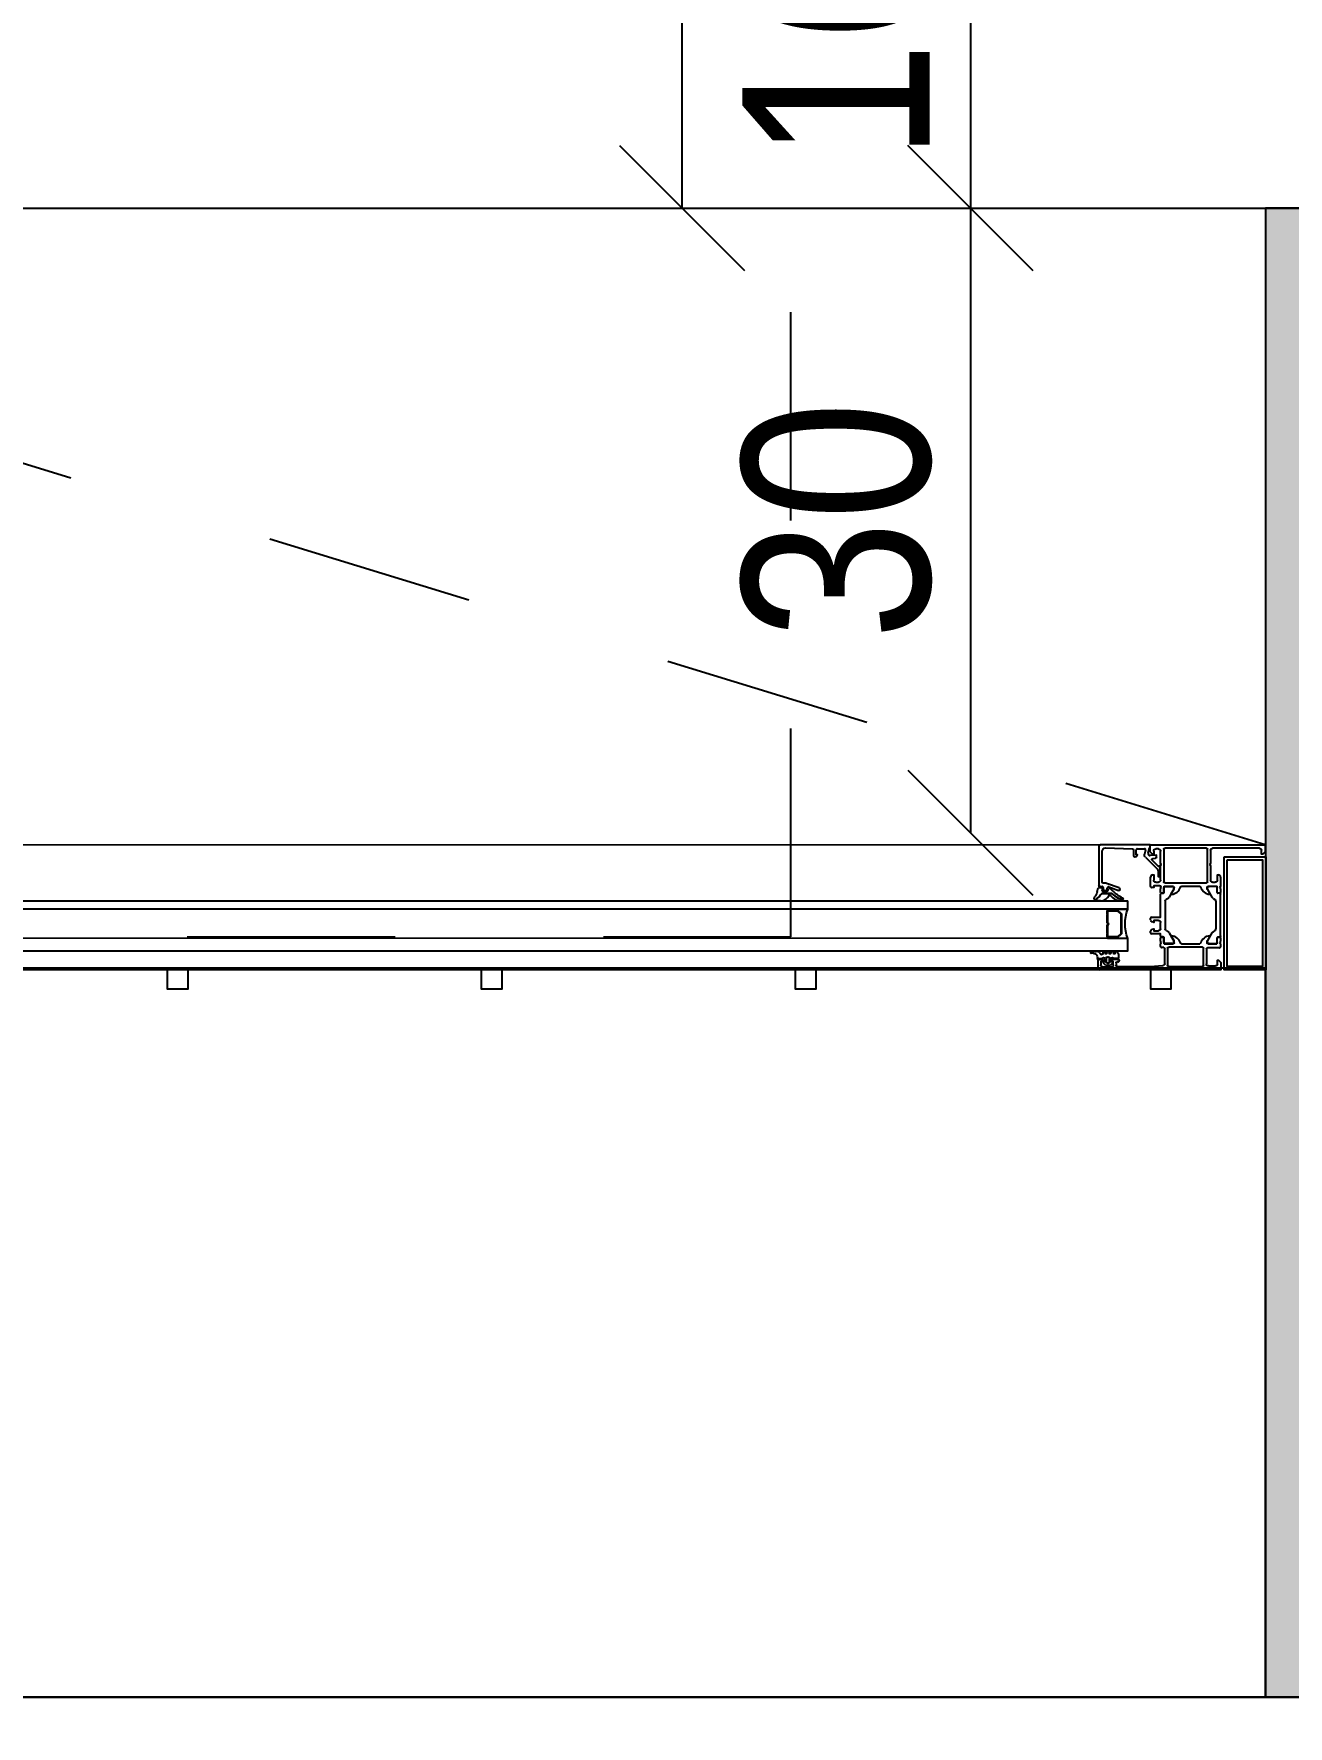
# Model space of a CAD drawing. Header units: metres. Extents: x 493 to 630, y -132 to -15.
# Drawn here: x 546.737 to 547.339, y -92.809 to -91.996 of the extents above; entities that cross this region are included whole.
import ezdxf

# ---------------------------------------------------------------- set-up
doc = ezdxf.new("R2010")
doc.units = ezdxf.units.M
doc.header["$MEASUREMENT"] = 0
doc.header["$PDMODE"] = 3
doc.linetypes.add('HIDDEN2', pattern=[0.1875, 0.125, -0.0625])
for name, color, linetype in [('a_caramida', 2, 'Continuous'), ('a_cote_50', 9, 'Continuous'), ('a_gipscarton', 41, 'Continuous'), ('a_pereti_hasuri', 253, 'Continuous'), ('a_punctat', 40, 'HIDDEN2'), ('a_sticla', 4, 'Continuous'), ('a_tamplarie_ferestre', 6, 'Continuous'), ('a_vederi', 74, 'Continuous'), ('a_vederi subtiri', 124, 'Continuous')]:
    doc.layers.add(name, color=color, linetype=linetype)
doc.layers.add('a_suprafete', color=7, linetype='Continuous', plot=False)
doc.styles.get("Standard").update_dxf_attribs({"font": 'ARIALN.TTF'})
doc.dimstyles.new('50 cote', dxfattribs={"dimtxt": 0.09, "dimasz": 0.06, "dimexe": 0, "dimexo": 0, "dimgap": 0.018, "dimtad": 1, "dimdec": 1, "dimlfac": 100, "dimrnd": 0.5, "dimdsep": 46, "dimtxsty": 'Standard', "dimblk": 'OBLIQUE', "dimcen": 0.00045, "dimclrd": 256, "dimclrt": 4, "dimadec": 1, "dimazin": 0, "dimtfac": 1, "dimtdec": 1, "dimtix": 1, "dimtofl": 0, "dimtmove": 0, "dimatfit": 3, "dimldrblk": 'OBLIQUE', "dimfxl": 0, "dimtolj": 1, "dimtzin": 0, "dimarcsym": 0})

# ---------------------------------------------------------------- blocks, each defined once
blk = doc.blocks.new('_Oblique')
at = {"color": 0, "linetype": 'ByBlock', "lineweight": -2}
blk.add_line((-0.5, -0.5), (0.5, 0.5), dxfattribs=at)
blk = doc.blocks.new('*D233')
at = {"layer": 'a_cote_50', "lineweight": -2, "ltscale": 0.3}
blk.add_line((547.54832, -91.46029), (547.32832, -91.46029), dxfattribs=at)
at = {"layer": 'Defpoints', "color": 0, "ltscale": 0.3}
for p in [(547.32832, -91.46029), (547.54832, -91.91943), (547.32832, -92.07943)]:
    blk.add_point(p, dxfattribs=at)
at = {"layer": 'a_cote_50', "lineweight": -2, "ltscale": 0.3, "xscale": 0.06, "yscale": 0.06, "zscale": 0.06, "rotation": 180}
blk.add_blockref('_Oblique', (547.32832, -91.46029), dxfattribs=at)
at = {"layer": 'a_cote_50', "lineweight": -2, "ltscale": 0.3, "xscale": 0.06, "yscale": 0.06, "zscale": 0.06}
blk.add_blockref('_Oblique', (547.54832, -91.46029), dxfattribs=at)
at = {"layer": 'a_cote_50', "color": 4, "ltscale": 0.3, "insert": (547.43832, -91.3971), "char_height": 0.09, "attachment_point": 5}
blk.add_mtext('\\A1;22', dxfattribs=at)
blk = doc.blocks.new('*D234')
at = {"layer": 'a_cote_50', "lineweight": -2, "ltscale": 0.3}
blk.add_line((547.32832, -91.46029), (545.37832, -91.46029), dxfattribs=at)
at = {"layer": 'Defpoints', "color": 0, "ltscale": 0.3}
for p in [(545.37832, -91.46029), (545.37832, -92.07943), (547.32832, -92.07943)]:
    blk.add_point(p, dxfattribs=at)
at = {"layer": 'a_cote_50', "lineweight": -2, "ltscale": 0.3, "xscale": 0.06, "yscale": 0.06, "zscale": 0.06, "rotation": 180}
blk.add_blockref('_Oblique', (545.37832, -91.46029), dxfattribs=at)
at = {"layer": 'a_cote_50', "lineweight": -2, "ltscale": 0.3, "xscale": 0.06, "yscale": 0.06, "zscale": 0.06}
blk.add_blockref('_Oblique', (547.32832, -91.46029), dxfattribs=at)
at = {"layer": 'a_cote_50', "color": 4, "ltscale": 0.3, "char_height": 0.09, "attachment_point": 5}
for s, insert in [('\\A1;195', (546.35332, -91.39633)), ('\\A1;74', (546.35332, -91.52329))]:
    blk.add_mtext(s, dxfattribs=dict(at, insert=insert))
blk = doc.blocks.new('*D242')
at = {"layer": 'a_cote_50', "lineweight": -2, "ltscale": 0.3}
blk.add_line((547.18656, -91.91943), (547.18656, -92.07943), dxfattribs=at)
at = {"layer": 'Defpoints', "color": 0, "ltscale": 0.3}
for p in [(547.50732, -91.91943), (547.18656, -92.07943), (547.50732, -92.07943)]:
    blk.add_point(p, dxfattribs=at)
at = {"layer": 'a_cote_50', "lineweight": -2, "ltscale": 0.3, "xscale": 0.06, "yscale": 0.06, "zscale": 0.06}
for p, rotation in [((547.18656, -91.91943), 90), ((547.18656, -92.07943), 270)]:
    blk.add_blockref('_Oblique', p, dxfattribs=dict(at, rotation=rotation))
at = {"layer": 'a_cote_50', "color": 4, "ltscale": 0.3, "insert": (547.12261, -91.99943), "char_height": 0.09, "attachment_point": 5, "rotation": 90}
blk.add_mtext('\\A1;16', dxfattribs=at)
blk = doc.blocks.new('*D243')
at = {"layer": 'a_cote_50', "lineweight": -2, "ltscale": 0.3}
blk.add_line((547.18656, -92.07943), (547.18656, -92.37943), dxfattribs=at)
at = {"layer": 'Defpoints', "color": 0, "ltscale": 0.3}
for p in [(547.50732, -92.07943), (547.17889, -92.37943), (547.18656, -92.37943)]:
    blk.add_point(p, dxfattribs=at)
at = {"layer": 'a_cote_50', "lineweight": -2, "ltscale": 0.3, "xscale": 0.06, "yscale": 0.06, "zscale": 0.06}
for p, rotation in [((547.18656, -92.07943), 90), ((547.18656, -92.37943), 270)]:
    blk.add_blockref('_Oblique', p, dxfattribs=dict(at, rotation=rotation))
at = {"layer": 'a_cote_50', "color": 4, "ltscale": 0.3, "insert": (547.12261, -92.22943), "char_height": 0.09, "attachment_point": 5, "rotation": 90}
blk.add_mtext('\\A1;30', dxfattribs=at)
blk = doc.blocks.new('*D260')
at = {"layer": 'a_cote_50', "lineweight": -2, "ltscale": 0.3}
blk.add_line((547.04801, -87.11943), (547.04801, -92.07943), dxfattribs=at)
at = {"layer": 'Defpoints', "color": 0, "ltscale": 0.3}
for p in [(547.77332, -87.11943), (547.04801, -92.07943), (547.77332, -92.07943)]:
    blk.add_point(p, dxfattribs=at)
at = {"layer": 'a_cote_50', "lineweight": -2, "ltscale": 0.3, "xscale": 0.06, "yscale": 0.06, "zscale": 0.06}
for p, rotation in [((547.04801, -87.11943), 90), ((547.04801, -92.07943), 270)]:
    blk.add_blockref('_Oblique', p, dxfattribs=dict(at, rotation=rotation))
at = {"layer": 'a_cote_50', "color": 4, "ltscale": 0.3, "insert": (546.98406, -89.59943), "char_height": 0.09, "attachment_point": 5, "rotation": 90}
blk.add_mtext('\\A1;496', dxfattribs=at)
blk = doc.blocks.new('__4FAFA3F2_FC5C_44BB_A64D_ECB77A95FE74_')
at = {"layer": 'a_vederi subtiri'}
for p, q in [((-125.45, 67), (-125.45, 71)), ((-125.45, 61.5), (-125.45, 67)), ((-125.01, 71), (-125.01, 67)), ((-125.01, 66.81), (-125.01, 70.75)), ((-125.01, 67), (-125.01, 66.81)), ((-124.82, 66.28), (-123.45, 64.72)), ((-123.45, 64.72), (-124.82, 66.28)), ((-124.7, 66.81), (-124.7, 70.75)), ((-123.23, 64.97), (-124.6, 66.53)), ((-124.36, 71.5), (-123.26, 71.5)), ((-124.36, 71.14), (-119.03, 71.14)), ((-123.26, 71.5), (-123.04, 71.25)), ((-123.04, 71.25), (-122.83, 71.5)), ((-122.83, 71.5), (-118.89, 71.5)), ((-118.01, 71.5), (-114.08, 71.5)), ((-117.87, 71.14), (-112.54, 71.14)), ((-114.08, 71.5), (-113.86, 71.25)), ((-113.86, 71.25), (-113.64, 71.5)), ((-112.3, 66.53), (-113.67, 64.97)), ((-113.64, 71.5), (-112.54, 71.5)), ((-113.45, 64.72), (-112.08, 66.28)), ((-112.08, 66.28), (-113.45, 64.72)), ((-112.2, 70.75), (-112.2, 66.81)), ((-111.89, 67), (-111.89, 71)), ((-111.89, 70.75), (-111.89, 66.81)), ((-111.89, 66.81), (-111.89, 67)), ((-111.45, 71), (-111.45, 67)), ((-111.45, 67), (-111.45, 61.5)), ((-113.91, 64.86), (-122.99, 64.86)), ((-122.99, 64.5), (-113.91, 64.5)), ((-113.91, 64.5), (-122.99, 64.5))]:
    blk.add_line(p, q, dxfattribs=at)
at = {"layer": 'a_vederi subtiri', "extrusion": (2e-16, 2e-16, -1)}
for centre, radius, start, end in [((125.23, 71.03), 0.221, 352.37185, 187.62815), ((125.23, 66.97), 0.221, 172.37185, 7.62815), ((125.23, 66.97), 0.221, 172.37185, 7.62815), ((124.31, 70.79), 0.708, 356.44057, 85.93128), ((124.2, 66.8), 0.808, 319.63799, 0.51725), ((124.2, 66.8), 0.808, 319.63799, 0.51725), ((124.33, 70.77), 0.368, 356.44057, 85.93128), ((124.28, 66.81), 0.42, 319.63799, 0.51725), ((118.45, 71.68), 0.787, 223.03501, 316.96499), ((118.45, 71.76), 0.512, 210.75551, 329.24449), ((112.59, 70.79), 0.708, 94.06872, 183.55943), ((112.57, 70.77), 0.368, 94.06872, 183.55943), ((112.62, 66.81), 0.42, 179.48275, 220.36201), ((112.7, 66.8), 0.808, 179.48275, 220.36201), ((112.7, 66.8), 0.808, 179.48275, 220.36201), ((111.67, 71.03), 0.221, 352.37185, 187.62815), ((111.67, 66.97), 0.221, 172.37185, 7.62815), ((111.67, 66.97), 0.221, 172.37185, 7.62815), ((118.45, 44.3), 18.57, 67.85274, 112.14726), ((122.98, 65.12), 0.618, 270.77303, 319.8915), ((122.98, 65.12), 0.618, 270.77303, 319.8915), ((122.99, 65.18), 0.321, 270.77303, 319.8915), ((113.91, 65.18), 0.321, 220.1085, 269.22697), ((113.92, 65.12), 0.618, 220.1085, 269.22697), ((113.92, 65.12), 0.618, 220.1085, 269.22697)]:
    blk.add_arc(centre, radius, start, end, dxfattribs=at)
blk = doc.blocks.new('fvsdv')
at = {"layer": 'a_tamplarie_ferestre', "extrusion": (0, -1.5e-15, -1)}
blk.add_line((616.66148, -334.52871), (616.63741, -334.52871), dxfattribs=at)
at = {"layer": 'a_tamplarie_ferestre', "extrusion": (-2e-16, -2.00063e-16, -1)}
for points in [[(-616.63648, -334.46921), (-616.63648, -334.47321)], [(-616.69378, -334.47151), (-616.69378, -334.47321), (-616.69438, -334.47321), (-616.69548, -334.47211), (-616.69548, -334.46871), (-616.63698, -334.46871)], [(-616.63878, -334.47321), (-616.63878, -334.47271), (-616.63778, -334.47271), (-616.63778, -334.47101)], [(-616.63878, -334.47001), (-616.64278, -334.47001)], [(-616.64378, -334.47101), (-616.64378, -334.47271), (-616.64278, -334.47271), (-616.64278, -334.47321)], [(-616.64508, -334.47201), (-616.64508, -334.47081)], [(-616.64558, -334.47031), (-616.66148, -334.47031), (-616.66754, -334.47066)], [(-616.64608, -334.47251), (-616.64558, -334.47251)], [(-616.66848, -334.47166), (-616.66848, -334.47881)], [(-616.66988, -334.47901), (-616.66988, -334.47081)], [(-616.67038, -334.47031), (-616.68658, -334.47031)], [(-616.68708, -334.47081), (-616.68708, -334.47901)], [(-616.68848, -334.47871), (-616.68848, -334.47151)], [(-616.68948, -334.47051), (-616.69278, -334.47051)], [(-616.63698, -334.47371), (-616.63828, -334.47371)], [(-616.64328, -334.47371), (-616.64608, -334.47371)], [(-616.64658, -334.47321), (-616.64658, -334.47301)], [(-616.66648, -334.47981), (-616.66648, -334.48121)], [(-616.66798, -334.47931), (-616.66698, -334.47931)], [(-616.68658, -334.47951), (-616.67038, -334.47951)], [(-616.69478, -334.47921), (-616.68898, -334.47921)], [(-616.69528, -334.48121), (-616.69528, -334.47971)], [(-616.66168, -334.48641), (-616.66168, -334.48724)], [(-616.66648, -334.48492), (-616.66648, -334.48591), (-616.66218, -334.48591)], [(-616.66242, -334.48821), (-616.66318, -334.48841), (-616.66318, -334.48741), (-616.66548, -334.48741)], [(-616.66648, -334.48221), (-616.66648, -334.48409)], [(-616.66648, -334.48841), (-616.66648, -334.49141)], [(-616.66668, -334.48149), (-616.66668, -334.48194)], [(-616.66678, -334.48439), (-616.66776, -334.48439)], [(-616.66779, -334.48442), (-616.66698, -334.48442)], [(-616.66806, -334.48409), (-616.66806, -334.48133)], [(-616.66809, -334.48172), (-616.66809, -334.48412)], [(-616.66818, -334.48121), (-616.67248, -334.48121)], [(-616.67207, -334.48122), (-616.66859, -334.48122)], [(-616.66868, -334.5016), (-616.66868, -334.48833)], [(-616.66919, -334.48746), (-616.67008, -334.48696)], [(-616.67067, -334.48639), (-616.67277, -334.48275)], [(-616.67298, -334.48171), (-616.67298, -334.48241), (-616.6716, -334.48481)], [(-616.67648, -334.48121), (-616.68528, -334.48121)], [(-616.69016, -334.48481), (-616.68878, -334.48241), (-616.68878, -334.48171)], [(-616.69109, -334.48638), (-616.689, -334.48275)], [(-616.68928, -334.48121), (-616.69358, -334.48121)], [(-616.6897, -334.48122), (-616.69317, -334.48122)], [(-616.69258, -334.48746), (-616.69169, -334.48696)], [(-616.69308, -334.5016), (-616.69308, -334.48833)], [(-616.69367, -334.48172), (-616.69367, -334.48412)], [(-616.6937, -334.48133), (-616.6937, -334.48409)], [(-616.69397, -334.48442), (-616.69478, -334.48442)], [(-616.694, -334.48439), (-616.69498, -334.48439)], [(-616.69508, -334.48194), (-616.69508, -334.48149)], [(-616.69528, -334.48409), (-616.69528, -334.48221)], [(-616.69528, -334.48492), (-616.69528, -334.505)], [(-616.66168, -334.49258), (-616.66168, -334.49341)], [(-616.66218, -334.49391), (-616.66648, -334.49391), (-616.66648, -334.505)], [(-616.66548, -334.49241), (-616.66318, -334.49241), (-616.66318, -334.49141), (-616.66242, -334.49162)], [(-616.67008, -334.50297), (-616.66919, -334.50247)], [(-616.67277, -334.50717), (-616.67067, -334.50354)], [(-616.67159, -334.50511), (-616.67298, -334.50751), (-616.67298, -334.50821)], [(-616.67175, -334.50492), (-616.67171, -334.50491)], [(-616.68878, -334.50821), (-616.68878, -334.50751), (-616.69016, -334.50512)], [(-616.689, -334.50717), (-616.69109, -334.50354)], [(-616.69169, -334.50297), (-616.69258, -334.50246)], [(-616.66168, -334.50871), (-616.66168, -334.51321)], [(-616.66618, -334.50901), (-616.66318, -334.50901), (-616.66318, -334.50821), (-616.66218, -334.50821)], [(-616.66268, -334.51421), (-616.66318, -334.51421), (-616.66318, -334.51171)], [(-616.66418, -334.51071), (-616.66548, -334.51071)], [(-616.66648, -334.50583), (-616.66648, -334.50771)], [(-616.66648, -334.51171), (-616.66648, -334.51871)], [(-616.66668, -334.50799), (-616.66668, -334.50844)], [(-616.66776, -334.50553), (-616.66678, -334.50553)], [(-616.66698, -334.5055), (-616.66779, -334.5055)], [(-616.66798, -334.52661), (-616.66798, -334.51091)], [(-616.66806, -334.50859), (-616.66806, -334.50583)], [(-616.66809, -334.5058), (-616.66809, -334.5082)], [(-616.67248, -334.50871), (-616.66818, -334.50871)], [(-616.66848, -334.51041), (-616.68848, -334.51041)], [(-616.66859, -334.5087), (-616.67207, -334.5087)], [(-616.68526, -334.50871), (-616.67652, -334.50871)], [(-616.68898, -334.51091), (-616.68898, -334.52661)], [(-616.69358, -334.50871), (-616.68928, -334.50871)], [(-616.69316, -334.5087), (-616.6897, -334.5087)], [(-616.69048, -334.51871), (-616.69048, -334.51171)], [(-616.69148, -334.51071), (-616.69278, -334.51071)], [(-616.69367, -334.5058), (-616.69367, -334.5082)], [(-616.6937, -334.50583), (-616.6937, -334.50859)], [(-616.69378, -334.51171), (-616.69378, -334.51421), (-616.69428, -334.51421)], [(-616.69478, -334.5055), (-616.69397, -334.5055)], [(-616.69498, -334.50553), (-616.694, -334.50553)], [(-616.69508, -334.50844), (-616.69508, -334.50799)], [(-616.69528, -334.50771), (-616.69528, -334.50583)], [(-616.69528, -334.51321), (-616.69528, -334.50871)], [(-616.66648, -334.51971), (-616.66648, -334.52571)], [(-616.69048, -334.52601), (-616.69048, -334.51971)], [(-616.66318, -334.52571), (-616.66318, -334.52421), (-616.66258, -334.52421), (-616.66148, -334.52531), (-616.66148, -334.52871), (-616.71664, -334.52872), (-616.71664, -334.52532), (-616.71554, -334.52422), (-616.71494, -334.52422), (-616.71494, -334.52602)], [(-616.66548, -334.52671), (-616.66418, -334.52671)], [(-616.68848, -334.52711), (-616.66848, -334.52711)], [(-616.71394, -334.52702), (-616.69148, -334.52701)]]:
    blk.add_lwpolyline(points, dxfattribs=at)
at = {"layer": 'a_tamplarie_ferestre'}
for points in [[(616.69698, -334.52293), (616.71698, -334.52293), (616.71698, -334.46872), (616.69698, -334.46872)], [(616.69848, -334.52143), (616.71548, -334.52143), (616.71548, -334.47022), (616.69848, -334.47022)]]:
    blk.add_lwpolyline(points, close=True, dxfattribs=at)
at = {"layer": 'a_tamplarie_ferestre', "extrusion": (0, -1.5e-15, -1)}
for points in [[(-616.63691, -334.52825), (-616.63691, -334.50921)], [(-616.63741, -334.50871), (-616.63841, -334.50871)], [(-616.63891, -334.50821), (-616.63891, -334.50721)], [(-616.63941, -334.50671), (-616.64041, -334.50671)], [(-616.64658, -334.508), (-616.64059, -334.51018)], [(-616.64091, -334.50721), (-616.64091, -334.50797)], [(-616.64158, -334.50844), (-616.64624, -334.50674)], [(-616.64691, -334.50721), (-616.64691, -334.50753)], [(-616.6659, -334.51352), (-616.6659, -334.51464)], [(-616.6663, -334.51535), (-616.6663, -334.51864)], [(-616.65503, -334.52322), (-616.6554, -334.52385), (-616.6548, -334.52385), (-616.6548, -334.52625)], [(-616.6553, -334.52675), (-616.65882, -334.52675)], [(-616.65931, -334.52612), (-616.65879, -334.52418)], [(-616.66049, -334.52476), (-616.6612, -334.52738)], [(-616.66439, -334.52376), (-616.66154, -334.52351)], [(-616.6645, -334.52272), (-616.6645, -334.52366)]]:
    blk.add_lwpolyline(points, dxfattribs=at)
for points in [[(-616.64042, -334.51021), (-616.63891, -334.51021, -0.414205), (-616.63841, -334.51071), (-616.63841, -334.52568, -0.426752), (-616.63998, -334.52718), (-616.65302, -334.52677, -0.401735), (-616.6535, -334.52627), (-616.6535, -334.52344)], [(-616.65918, -334.52273), (-616.66481, -334.5171, -0.198912), (-616.6654, -334.51568), (-616.6654, -334.51352)], [(-616.66612, -334.51871), (-616.66578, -334.51832, -0.49304), (-616.66546, -334.51828), (-616.66247, -334.52127, -0.637079), (-616.66278, -334.52212), (-616.66404, -334.52222)]]:
    blk.add_lwpolyline(points, format="xyb", dxfattribs=at)
at = {"layer": 'a_tamplarie_ferestre', "extrusion": (-2e-16, -2.00063e-16, -1)}
for centre, radius, start, end in [((-616.63698, -334.46921), 0.0005, 359.99958, 90.00042), ((-616.64608, -334.47301), 0.0005, 89.99852, 180.00148), ((-616.63698, -334.47321), 0.0005, 269.99958, 0.00042), ((-616.63828, -334.47321), 0.0005, 179.99418, 270.00232), ((-616.64328, -334.47321), 0.0005, 270.00558, 359.99442), ((-616.64608, -334.47321), 0.0005, 179.99842, 270.00158), ((-616.66698, -334.47981), 0.0005, 0, 90), ((-616.69478, -334.47971), 0.0005, 89.99842, 180.00158), ((-616.66218, -334.48641), 0.0005, 0.0034, 89.99747), ((-616.66268, -334.48724), 0.001, 285.0628, 359.95479), ((-616.66678, -334.48409), 0.0003, 270, 0), ((-616.66698, -334.48492), 0.0005, 0.00248, 90.00248), ((-616.66776, -334.48409), 0.0003, 180, 270), ((-616.66859, -334.48172), 0.0005, 0.00218, 90.00278), ((-616.66937, -334.48564), 0.0015, 210.00248, 242.00823), ((-616.67172, -334.48487), 0.000138, 264.37742, 30), ((-616.67124, -334.48004), 0.005, 197.747, 264.37742), ((-616.67193, -334.48221), 0.001, 98.18409, 212.7295), ((-616.69052, -334.48004), 0.005, 275.62258, 342.253), ((-616.69004, -334.48487), 0.000138, 150, 275.62258), ((-616.69208, -334.48833), 0.001, 119.99988, 179.99995), ((-616.69397, -334.48412), 0.0003, 270, 0), ((-616.694, -334.48409), 0.0003, 270, 0), ((-616.69498, -334.48409), 0.0003, 180, 270), ((-616.66268, -334.49258), 0.001, 0.03518, 74.94894), ((-616.66218, -334.49341), 0.0005, 270.00168, 359.99744), ((-616.66698, -334.505), 0.0005, 270.00248, 0.00248), ((-616.66937, -334.50429), 0.0015, 117.99673, 150.00248), ((-616.67172, -334.50505), 0.000139, 335.93973, 86.61317), ((-616.67135, -334.50982), 0.00492, 94.73684, 162.71045), ((-616.69041, -334.50978), 0.00488, 16.9544, 85.66035), ((-616.69005, -334.50505), 0.000137, 85.66035, 209.99992), ((-616.69208, -334.5016), 0.001, 180.00005, 240.00012), ((-616.66218, -334.50871), 0.0005, 359.99735, 90.00352), ((-616.66268, -334.51321), 0.001, 270.00501, 359.99499), ((-616.66678, -334.50583), 0.0003, 0, 90), ((-616.66776, -334.50583), 0.0003, 90, 180), ((-616.66859, -334.5082), 0.0005, 270.00218, 0.00278), ((-616.67193, -334.50771), 0.001, 147.27546, 261.82087), ((-616.69397, -334.5058), 0.0003, 0, 90), ((-616.694, -334.50583), 0.0003, 0, 90), ((-616.69428, -334.51321), 0.001, 180.00197, 269.99803), ((-616.69498, -334.50583), 0.0003, 90, 180)]:
    blk.add_arc(centre, radius, start, end, dxfattribs=at)
at = {"layer": 'a_tamplarie_ferestre'}
for centre, radius, start, end in [((616.63878, -334.47101), 0.001, 90.00248, 179.99753), ((616.64278, -334.47101), 0.001, 359.99729, 90.00096), ((616.64558, -334.47081), 0.0005, 89.99958, 180.00043), ((616.64558, -334.47201), 0.0005, 180.00031, 269.99969), ((616.66748, -334.47166), 0.001, 359.99933, 86.73072), ((616.67038, -334.47081), 0.0005, 90, 180), ((616.68658, -334.47081), 0.0005, 0, 90), ((616.68948, -334.47151), 0.001, 90.00114, 179.99887), ((616.69278, -334.47151), 0.001, 359.99822, 90.00178), ((616.66798, -334.47881), 0.0005, 270, 0), ((616.67038, -334.47901), 0.0005, 180, 270), ((616.68658, -334.47901), 0.0005, 270, 0), ((616.68898, -334.47871), 0.0005, 179.99958, 270.00042), ((616.66548, -334.48841), 0.001, 359.99852, 90.00191), ((616.6664, -334.48148), 0.000279, 358.83541, 73.58012), ((616.6664, -334.48195), 0.000279, 286.42459, 1.16287), ((616.66779, -334.48412), 0.0003, 269.99752, 359.99752), ((616.66818, -334.48133), 0.00012, 90, 180), ((616.66968, -334.48833), 0.001, 119.30387, 179.99752), ((616.67248, -334.48171), 0.0005, 0, 90), ((616.67648, -334.48171), 0.0005, 90, 162.253), ((616.68528, -334.48171), 0.0005, 17.747, 90), ((616.68928, -334.48171), 0.0005, 90, 180), ((616.68984, -334.48221), 0.001, 98.18161, 212.72702), ((616.69239, -334.48563), 0.0015, 210, 242.00575), ((616.69317, -334.48172), 0.0005, 359.9997, 90.0003), ((616.69358, -334.48133), 0.00012, 0, 90), ((616.69478, -334.48492), 0.0005, 359.99969, 90.00031), ((616.69536, -334.48148), 0.000279, 106.41988, 181.16459), ((616.69536, -334.48195), 0.000279, 178.83713, 253.57541), ((616.66548, -334.49141), 0.001, 270.0063, 359.99326), ((616.66968, -334.5016), 0.001, 179.99752, 240.69117), ((616.69239, -334.50429), 0.0015, 117.99425, 150), ((616.69478, -334.505), 0.0005, 269.99969, 0.00031), ((616.63741, -334.50921), 0.0005, 90.00115, 179.99906), ((616.63941, -334.50721), 0.0005, 90.0007, 179.99952), ((616.64041, -334.50721), 0.0005, 0.00089, 89.99911), ((616.64042, -334.50971), 0.0005, 270, 290.01025), ((616.64641, -334.50721), 0.0005, 0, 110.01142), ((616.64641, -334.50753), 0.0005, 290.01025, 0), ((616.66418, -334.51171), 0.001, 90.00501, 179.99499), ((616.66565, -334.5135), 0.00025, 356.4446, 183.5554), ((616.66548, -334.51171), 0.001, 0.00337, 89.99663), ((616.66618, -334.50871), 0.0003, 270.02914, 359.97436), ((616.6664, -334.50798), 0.000279, 358.83713, 73.57541), ((616.6664, -334.50845), 0.000279, 286.41988, 1.16459), ((616.66779, -334.5058), 0.0003, 359.99752, 89.99752), ((616.66848, -334.51091), 0.0005, 90.00031, 179.99969), ((616.66818, -334.50859), 0.00012, 180, 270.0001), ((616.67248, -334.50821), 0.0005, 269.99852, 0.0006), ((616.67652, -334.50821), 0.0005, 197.28955, 270), ((616.68526, -334.50821), 0.0005, 270, 343.0456), ((616.68848, -334.51091), 0.0005, 0.00031, 89.99969), ((616.68928, -334.50821), 0.0005, 179.9994, 270.00148), ((616.68984, -334.50771), 0.001, 147.27298, 261.81839), ((616.69148, -334.51171), 0.001, 89.99822, 180.00178), ((616.69278, -334.51171), 0.001, 0.00108, 89.99881), ((616.69317, -334.5082), 0.000505, 269.43243, 359.43303), ((616.69358, -334.50859), 0.00012, 269.9999, 0), ((616.69536, -334.50798), 0.000279, 106.42459, 181.16287), ((616.69536, -334.50845), 0.000279, 178.83541, 253.58012), ((616.6662, -334.51864), 0.0001, 222.14405, 0), ((616.66598, -334.51534), 0.000319, 358.96375, 59.24615), ((616.66596, -334.51921), 0.000725, 316.38842, 43.61158), ((616.69101, -334.51921), 0.000725, 136.39586, 223.60414), ((616.63741, -334.52821), 0.0005, 180.00022, 269.99969), ((616.6543, -334.52356), 0.000809, 25.0969, 171.18062), ((616.66024, -334.52379), 0.0015, 134.99921, 194.9998), ((616.66418, -334.52571), 0.001, 180.00538, 269.99505), ((616.664, -334.52272), 0.0005, 0.00017, 85.00023), ((616.6644, -334.52366), 0.0001, 264.94662, 0), ((616.66548, -334.52571), 0.001, 270.00314, 359.9973), ((616.66848, -334.52661), 0.0005, 180.00031, 269.99969), ((616.68848, -334.52661), 0.0005, 270.00031, 359.99969), ((616.69148, -334.52601), 0.001, 180.00035, 269.99965), ((616.71394, -334.52602), 0.001, 270.00332, 359.99679)]:
    blk.add_arc(centre, radius, start, end, dxfattribs=at)
at = {"layer": 'a_tamplarie_ferestre', "extrusion": (0, -1.5e-15, -1)}
for centre, radius, start, end in [((-616.63841, -334.50821), 0.0005, 179.99978, 270.00022), ((-616.64141, -334.50797), 0.0005, 250.0616, 359.95715), ((-616.6664, -334.51464), 0.0005, 300.75385, 0.00001), ((-616.6553, -334.52625), 0.0005, 269.99988, 0.00032), ((-616.65882, -334.52625), 0.0005, 165.0007, 269.99714), ((-616.66146, -334.5245), 0.001, 344.99983, 95.00009), ((-616.66168, -334.52725), 0.0005, 293.2396, 344.99551)]:
    blk.add_arc(centre, radius, start, end, dxfattribs=at)
at = {"layer": 'a_vederi subtiri'}
blk.add_line((616.65079, -334.49771), (616.65079, -334.50171), dxfattribs=at)
at = {"layer": 'a_vederi subtiri', "extrusion": (-2e-16, -3.00063e-16, -1)}
for points in [[(-616.64006, -334.47086), (-616.63902, -334.4719)], [(-616.63963, -334.4727), (-616.63963, -334.47401)], [(-616.64205, -334.47071), (-616.64041, -334.47071)], [(-616.64043, -334.47431), (-616.64043, -334.47241)], [(-616.64093, -334.47191), (-616.64153, -334.47191)], [(-616.64203, -334.47241), (-616.64203, -334.47431)], [(-616.64345, -334.4719), (-616.64241, -334.47086)], [(-616.64283, -334.47401), (-616.64283, -334.4727)], [(-616.63319, -334.47751), (-616.63559, -334.47751)], [(-616.63428, -334.47653), (-616.6332, -334.47666)], [(-616.63633, -334.47351), (-616.63626, -334.47448)], [(-616.63863, -334.47401), (-616.63673, -334.47401), (-616.63673, -334.47311)], [(-616.63736, -334.47674), (-616.63796, -334.47608)], [(-616.63883, -334.47641), (-616.63883, -334.4771)], [(-616.63961, -334.47724), (-616.63986, -334.47658)], [(-616.64061, -334.47658), (-616.64086, -334.47724)], [(-616.64153, -334.47481), (-616.64093, -334.47481)], [(-616.64161, -334.47724), (-616.64186, -334.47658)], [(-616.64261, -334.47658), (-616.64286, -334.47724)], [(-616.64361, -334.47724), (-616.64386, -334.47658)], [(-616.64593, -334.47401), (-616.64383, -334.47401)], [(-616.64461, -334.47658), (-616.64486, -334.47725)], [(-616.64557, -334.47733), (-616.64623, -334.47631), (-616.64623, -334.47431)]]:
    blk.add_lwpolyline(points, dxfattribs=at)
at = {"layer": 'a_vederi subtiri'}
for points in [[(616.63553, -334.50176), (616.63555, -334.50225)], [(616.63555, -334.50226), (616.63553, -334.50177)], [(616.63764, -334.50176), (616.63558, -334.50176)], [(616.64327, -334.50511), (616.64536, -334.50355)], [(616.64536, -334.50356), (616.64327, -334.50511)], [(616.63606, -334.5061), (616.6365, -334.50803)], [(616.63686, -334.50826), (616.63825, -334.50799)], [(616.63849, -334.50765), (616.63838, -334.50675)], [(616.64267, -334.50531), (616.63864, -334.50531)], [(616.63864, -334.50531), (616.64267, -334.50531)], [(616.63867, -334.50641), (616.64087, -334.50641)], [(616.64115, -334.50661), (616.64152, -334.50762)], [(616.6418, -334.50781), (616.64205, -334.50781)]]:
    blk.add_lwpolyline(points, dxfattribs=at)
at = {"layer": 'a_vederi subtiri', "extrusion": (-2e-16, -3.00063e-16, -1)}
for centre, radius, start, end in [((-616.63923, -334.47211), 0.0003, 260.26035, 44.8904), ((-616.64041, -334.47121), 0.0005, 45.00011, 90), ((-616.64205, -334.47121), 0.0005, 90, 134.99989), ((-616.64324, -334.47211), 0.0003, 135.11132, 279.73797), ((-616.6332, -334.47708), 0.000426, 270.20371, 90.87281), ((-616.63559, -334.47511), 0.0024, 222.67354, 270), ((-616.63673, -334.47351), 0.000399, 359.9047, 90.0953), ((-616.63923, -334.4771), 0.0004, 200.9654, 0), ((-616.64123, -334.4771), 0.0004, 200.9654, 339.0346), ((-616.64323, -334.4771), 0.0004, 200.9654, 339.0346), ((-616.64524, -334.47711), 0.0004, 213.17476, 339.0346), ((-616.64594, -334.47431), 0.000299, 89.76963, 180.23037)]:
    blk.add_arc(centre, radius, start, end, dxfattribs=at)
at = {"layer": 'a_vederi subtiri'}
for centre, radius, start, end in [((616.63933, -334.4727), 0.0003, 0, 99.73965), ((616.64093, -334.47241), 0.0005, 90.02048, 179.97952), ((616.64153, -334.47241), 0.0005, 0.01964, 89.98036), ((616.64313, -334.4727), 0.0003, 80.26203, 180), ((616.63401, -334.4743), 0.00225, 276.72175, 355.40115), ((616.63833, -334.47641), 0.0005, 0.05782, 137.96206), ((616.63913, -334.47401), 0.0005, 180.05663, 359.94337), ((616.64023, -334.47673), 0.0004, 20.9654, 159.0346), ((616.64093, -334.47431), 0.0005, 180.01634, 269.98366), ((616.64153, -334.47431), 0.0005, 269.99969, 0.00031), ((616.64223, -334.47673), 0.0004, 20.9654, 159.0346), ((616.64333, -334.47401), 0.0005, 180.05659, 359.94341), ((616.64423, -334.47673), 0.0004, 20.9654, 159.0346), ((616.63111, -334.50723), 0.00508, 12.85188, 43.55871), ((616.63655, -334.50221), 0.001, 182.725, 242.2797), ((616.63422, -334.50663), 0.004, 29.32869, 62.2797), ((616.63864, -334.50431), 0.001, 201.39645, 270), ((616.64204, -334.5041), 0.000476, 197.91606, 321.43148), ((616.64267, -334.50431), 0.001, 270, 307.01547), ((616.65548, -334.51773), 0.01634, 116.73936, 136.44887), ((616.64897, -334.50847), 0.0061, 93.39751, 126.30317), ((616.63867, -334.50671), 0.0003, 90, 187.20768), ((616.64087, -334.50671), 0.0003, 19.99984, 90)]:
    blk.add_arc(centre, radius, start, end, dxfattribs=at)
at = {"layer": 'a_vederi subtiri', "extrusion": (3.62955e-27, -6.27398e-20, -1)}
for centre, radius, start, end in [((-616.63562, -334.50292), 0.00116, 315.56928, 85.46842), ((-616.63562, -334.50291), 0.00116, 85.46842, 88.24774), ((-616.63655, -334.50221), 0.001, 297.7203, 357.275), ((-616.63422, -334.50664), 0.004, 117.7203, 150.67131), ((-616.63764, -334.50476), 0.003, 89.98311, 102.01382), ((-616.63864, -334.50431), 0.001, 270, 338.60355), ((-616.63781, -334.50593), 0.00413, 96.35686, 155.88354), ((-616.64787, -334.50875), 0.00699, 38.56852, 90.33264), ((-616.64267, -334.50431), 0.001, 232.98453, 270), ((-616.64897, -334.50848), 0.0061, 53.69683, 86.60249), ((-616.64792, -334.50246), 0.000698, 89.60247, 173.54748), ((-616.64792, -334.50246), 0.000698, 173.54748, 253.05884), ((-616.63679, -334.50796), 0.0003, 257.64351, 347.23477), ((-616.63819, -334.50769), 0.0003, 171.88201, 259.00591), ((-616.6418, -334.50751), 0.0003, 270, 340.01256), ((-616.64205, -334.50751), 0.0003, 230.99177, 270), ((-616.6328, -334.49609), 0.015, 223.77188, 230.99177)]:
    blk.add_arc(centre, radius, start, end, dxfattribs=at)
at = {"xscale": -0.001000000000008328, "yscale": 0.001000000000008328, "zscale": 0.001000000000008328, "rotation": 90}
blk.add_blockref('__4FAFA3F2_FC5C_44BB_A64D_ECB77A95FE74_', (616.71229, -334.60916), dxfattribs=at)
blk = doc.blocks.new('tampalrie subsol')
at = {"layer": 'a_punctat', "ltscale": 0.5}
blk.add_line((547.32806, -92.38519), (546.39551, -92.09888), dxfattribs=at)
at = {"layer": 'a_sticla'}
blk.add_lwpolyline([(547.26222, -92.4162), (546.38443, -92.41611), (546.38443, -92.41211), (547.26222, -92.4122)], dxfattribs=at)
blk.add_lwpolyline([(547.26222, -92.4302), (546.38443, -92.43011), (546.38443, -92.43611), (547.26222, -92.4362)], close=True, dxfattribs=at)
at = {"layer": 'a_vederi subtiri'}
blk.add_line((546.3983, -92.44511), (547.24841, -92.4452), dxfattribs=at)
blk.add_lwpolyline([(546.3978, -92.38507), (547.24881, -92.38521)], dxfattribs=at)
at = {"layer": 'a_gipscarton', "xscale": -0.9999999999999987, "rotation": 180.0033459392064}
blk.add_blockref('fvsdv', (-69.36904, -426.94993), dxfattribs=at)
blk = doc.blocks.new('*D1089')
at = {"layer": 'a_cote_50', "lineweight": -2, "ltscale": 0.3}
blk.add_line((-11.68849, -67.32592), (-9.7383, -67.32224), dxfattribs=at)
at = {"layer": 'Defpoints', "color": 0, "ltscale": 0.3}
for p in [(-11.68896, -67.07436), (-9.73877, -67.07436), (-9.7383, -67.32224)]:
    blk.add_point(p, dxfattribs=at)
at = {"layer": 'a_cote_50', "lineweight": -2, "ltscale": 0.3, "xscale": 0.06, "yscale": 0.06, "zscale": 0.06}
for p, rotation in [((-11.68849, -67.32592), 180.1079428696821), ((-9.7383, -67.32224), 0.1079428696821681)]:
    blk.add_blockref('_Oblique', p, dxfattribs=dict(at, rotation=rotation))
at = {"layer": 'a_cote_50', "color": 4, "ltscale": 0.3, "insert": (-10.71352, -67.26013), "char_height": 0.09, "attachment_point": 5, "rotation": 0.10794}
blk.add_mtext('\\A1;195', dxfattribs=at)
blk = doc.blocks.new('*D1090')
at = {"layer": 'a_cote_50', "lineweight": -2, "ltscale": 0.3}
blk.add_line((-9.7383, -67.32224), (-8.70331, -67.32029), dxfattribs=at)
at = {"layer": 'Defpoints', "color": 0, "ltscale": 0.3}
for p in [(-9.73877, -67.07436), (-8.70377, -67.07436), (-8.70331, -67.32029)]:
    blk.add_point(p, dxfattribs=at)
at = {"layer": 'a_cote_50', "lineweight": -2, "ltscale": 0.3, "xscale": 0.06, "yscale": 0.06, "zscale": 0.06}
for p, rotation in [((-8.70331, -67.32029), 0.1079428696821681), ((-9.7383, -67.32224), 180.1079428696821)]:
    blk.add_blockref('_Oblique', p, dxfattribs=dict(at, rotation=rotation))
at = {"layer": 'a_cote_50', "color": 4, "ltscale": 0.3, "insert": (-9.22093, -67.25732), "char_height": 0.09, "attachment_point": 5, "rotation": 0.10794}
blk.add_mtext('\\A1;103.5', dxfattribs=at)
blk = doc.blocks.new('COTE EXY')
at = {"layer": 'a_cote_50', "ltscale": 0.3}
for base, p1, p2, picture, middle in [((-9.7383, -67.32224), (-11.68896, -67.07436), (-9.73877, -67.07436), '*D1089', (-10.71352, -67.26013)), ((-8.70331, -67.32029), (-9.73877, -67.07436), (-8.70377, -67.07436), '*D1090', (-9.22093, -67.25732))]:
    dim = blk.add_linear_dim(base=base, p1=p1, p2=p2, angle=180.10794, dimstyle='50 cote', override={"dimtmove": 1}, dxfattribs=at)
    dim.commit()
    dim.dimension.update_dxf_attribs({"geometry": picture, "text_midpoint": middle})

msp = doc.modelspace()

# ---------------------------------------------------------------- hatches: boundary and pattern name
at = {"layer": 'a_pereti_hasuri', "ltscale": 0.3}
h = msp.add_hatch(dxfattribs=at)
h.set_pattern_fill('ANSI33', color=256, scale=0.25, style=0)
h.set_pattern_definition([(45, (-4876.954644, 8292.469365), (-0.04419417382, 0.04419417382), []), (45, (-4876.91045, 8292.469365), (-0.04419417382, 0.04419417382), [0.03125, -0.015625])])
h.paths.add_polyline_path([(548.23532, -89.17708), (548.23532, -86.51958), (547.47832, -86.51958), (547.47832, -87.02458), (541.63832, -87.02458), (541.63832, -88.76458), (541.72332, -88.76458), (542.02332, -88.76458), (542.02332, -88.08958), (541.72332, -88.08958), (541.72332, -87.11943), (542.02332, -87.11943), (547.77332, -87.11943), (547.77332, -91.91943), (547.54832, -91.91943), (547.54832, -92.07943), (547.32832, -92.07943), (547.32832, -92.79458), (548.36332, -92.79458), (548.36332, -91.87708), (548.16532, -91.87708), (548.16532, -89.45708), (548.29032, -89.45708), (548.29032, -89.17708)])

# ---------------------------------------------------------------- linework, layer by layer
at = {"layer": 'a_caramida', "ltscale": 0.3}
msp.add_lwpolyline([(548.23532, -89.17708), (548.23532, -86.51958), (547.47832, -86.51958), (547.47832, -87.02458), (541.63832, -87.02458), (541.63832, -88.76458), (541.72332, -88.76458), (542.02332, -88.76458), (542.02332, -88.08958), (541.72332, -88.08958), (541.72332, -87.11943), (542.02332, -87.11943), (547.77332, -87.11943), (547.77332, -91.91943), (547.54832, -91.91943), (547.54832, -92.07943), (547.32832, -92.07943), (547.32832, -92.79458), (548.36332, -92.79458), (548.36332, -91.87708), (548.16532, -91.87708), (548.16532, -89.45708), (548.29032, -89.45708), (548.29032, -89.17708)], close=True, dxfattribs=at)
at = {"layer": 'a_cote_50', "ltscale": 0.3}
msp.add_lwpolyline([(570.62532, -47.63113), (570.62532, -59.25113), (570.79532, -59.25113), (570.79532, -59.88113), (570.62532, -59.88113), (570.62532, -60.07113), (570.29532, -60.07113), (570.29532, -62.28113), (570.62532, -62.28113), (570.62532, -62.47113), (570.79532, -62.47113), (570.79532, -63.11113), (570.62532, -63.11113), (570.62532, -74.74113), (570.86551, -74.74113), (570.86638, -81.69114), (570.94532, -81.69113), (570.94532, -89.12113), (568.74532, -89.12113), (568.74532, -92.79458), (506.12025, -92.79458)], dxfattribs=at)
at = {"layer": 'a_cote_50', "color": 242, "ltscale": 0.3}
msp.add_lwpolyline([(568.74532, -92.79458), (568.74532, -83.06458), (553.78532, -83.06458), (553.78497, -79.38958), (504.21498, -79.38958), (506.12025, -92.79458)], close=True, dxfattribs=at)
at = {"layer": 'a_cote_50', "ltscale": 0.3}
for points in [[(546.81082, -92.44443), (546.80082, -92.44443), (546.80082, -92.45443), (546.81082, -92.45443)], [(546.96165, -92.44443), (546.95165, -92.44443), (546.95165, -92.45443), (546.96165, -92.45443)], [(547.11248, -92.44443), (547.10248, -92.44443), (547.10248, -92.45443), (547.11248, -92.45443)], [(547.28304, -92.44443), (547.27304, -92.44443), (547.27304, -92.45443), (547.28304, -92.45443)]]:
    msp.add_lwpolyline(points, close=True, dxfattribs=at)
at = {"layer": 'a_punctat', "ltscale": 0.5}
msp.add_lwpolyline([(545.61034, -92.07943), (545.61034, -92.42943), (547.10034, -92.42943), (547.10034, -92.07943)], dxfattribs=at)
at = {"layer": 'a_suprafete', "ltscale": 0.3}
msp.add_lwpolyline([(541.71332, -88.76458), (541.71332, -90.25458), (541.72332, -90.25458), (541.72332, -91.86943), (542.39332, -91.86943), (542.39332, -92.11943), (544.47332, -92.11943), (544.47332, -91.61943), (545.23832, -91.61943), (545.23832, -92.07943), (547.54832, -92.07943), (547.54832, -91.91943), (547.77332, -91.91943), (547.77332, -87.11943), (541.72332, -87.11943), (541.72332, -88.08958), (542.02332, -88.08958), (542.02332, -88.76458)], close=True, dxfattribs=at)
at = {"layer": 'a_vederi', "ltscale": 0.3}
msp.add_line((545.37832, -92.07943), (547.32832, -92.07943), dxfattribs=at)
msp.add_lwpolyline([(545.37812, -92.44443), (545.37812, -92.69458), (545.37812, -92.69458), (545.37812, -92.79458), (547.32832, -92.79458), (547.32832, -92.79458), (547.32832, -92.69458), (547.32832, -92.69458), (547.32832, -92.44443)], close=True, dxfattribs=at)

# ---------------------------------------------------------------- block references
at = {"layer": 'a_cote_50'}
msp.add_blockref('COTE EXY', (557.06709, -25.72022), dxfattribs=at)
at = {"layer": 'a_tamplarie_ferestre'}
msp.add_blockref('tampalrie subsol', (0, 0), dxfattribs=at)

# ---------------------------------------------------------------- dimensions: what is measured, and where the dimension line sits
at = {"layer": 'a_cote_50', "ltscale": 0.3}
for base, p1, p2, picture, middle in [((547.04801, -92.07943), (547.77332, -87.11943), (547.77332, -92.07943), '*D260', (546.98406, -89.59943)), ((547.18656, -92.07943), (547.50732, -91.91943), (547.50732, -92.07943), '*D242', (547.12261, -91.99943))]:
    dim = msp.add_linear_dim(base=base, p1=p1, p2=p2, angle=270, dimstyle='50 cote', dxfattribs=at)
    dim.commit()
    dim.dimension.update_dxf_attribs({"geometry": picture, "text_midpoint": middle})
dim = msp.add_linear_dim(base=(545.37832, -91.46029), p1=(547.32832, -92.07943), p2=(545.37832, -92.07943), angle=180, text='<>\\X74', dimstyle='50 cote', override={"dimtmove": 1}, dxfattribs=at)
dim.commit()
dim.dimension.update_dxf_attribs({"geometry": '*D234', "text_midpoint": (546.35332, -91.46029)})
for base, p1, p2, angle, picture, middle in [((547.32832, -91.46029), (547.54832, -91.91943), (547.32832, -92.07943), 180, '*D233', (547.43832, -91.3971)), ((547.18656, -92.37943), (547.50732, -92.07943), (547.17889, -92.37943), 270, '*D243', (547.12261, -92.22943))]:
    dim = msp.add_linear_dim(base=base, p1=p1, p2=p2, angle=angle, dimstyle='50 cote', override={"dimtmove": 1}, dxfattribs=at)
    dim.commit()
    dim.dimension.update_dxf_attribs({"geometry": picture, "text_midpoint": middle})

doc.saveas('drawing.dxf')
